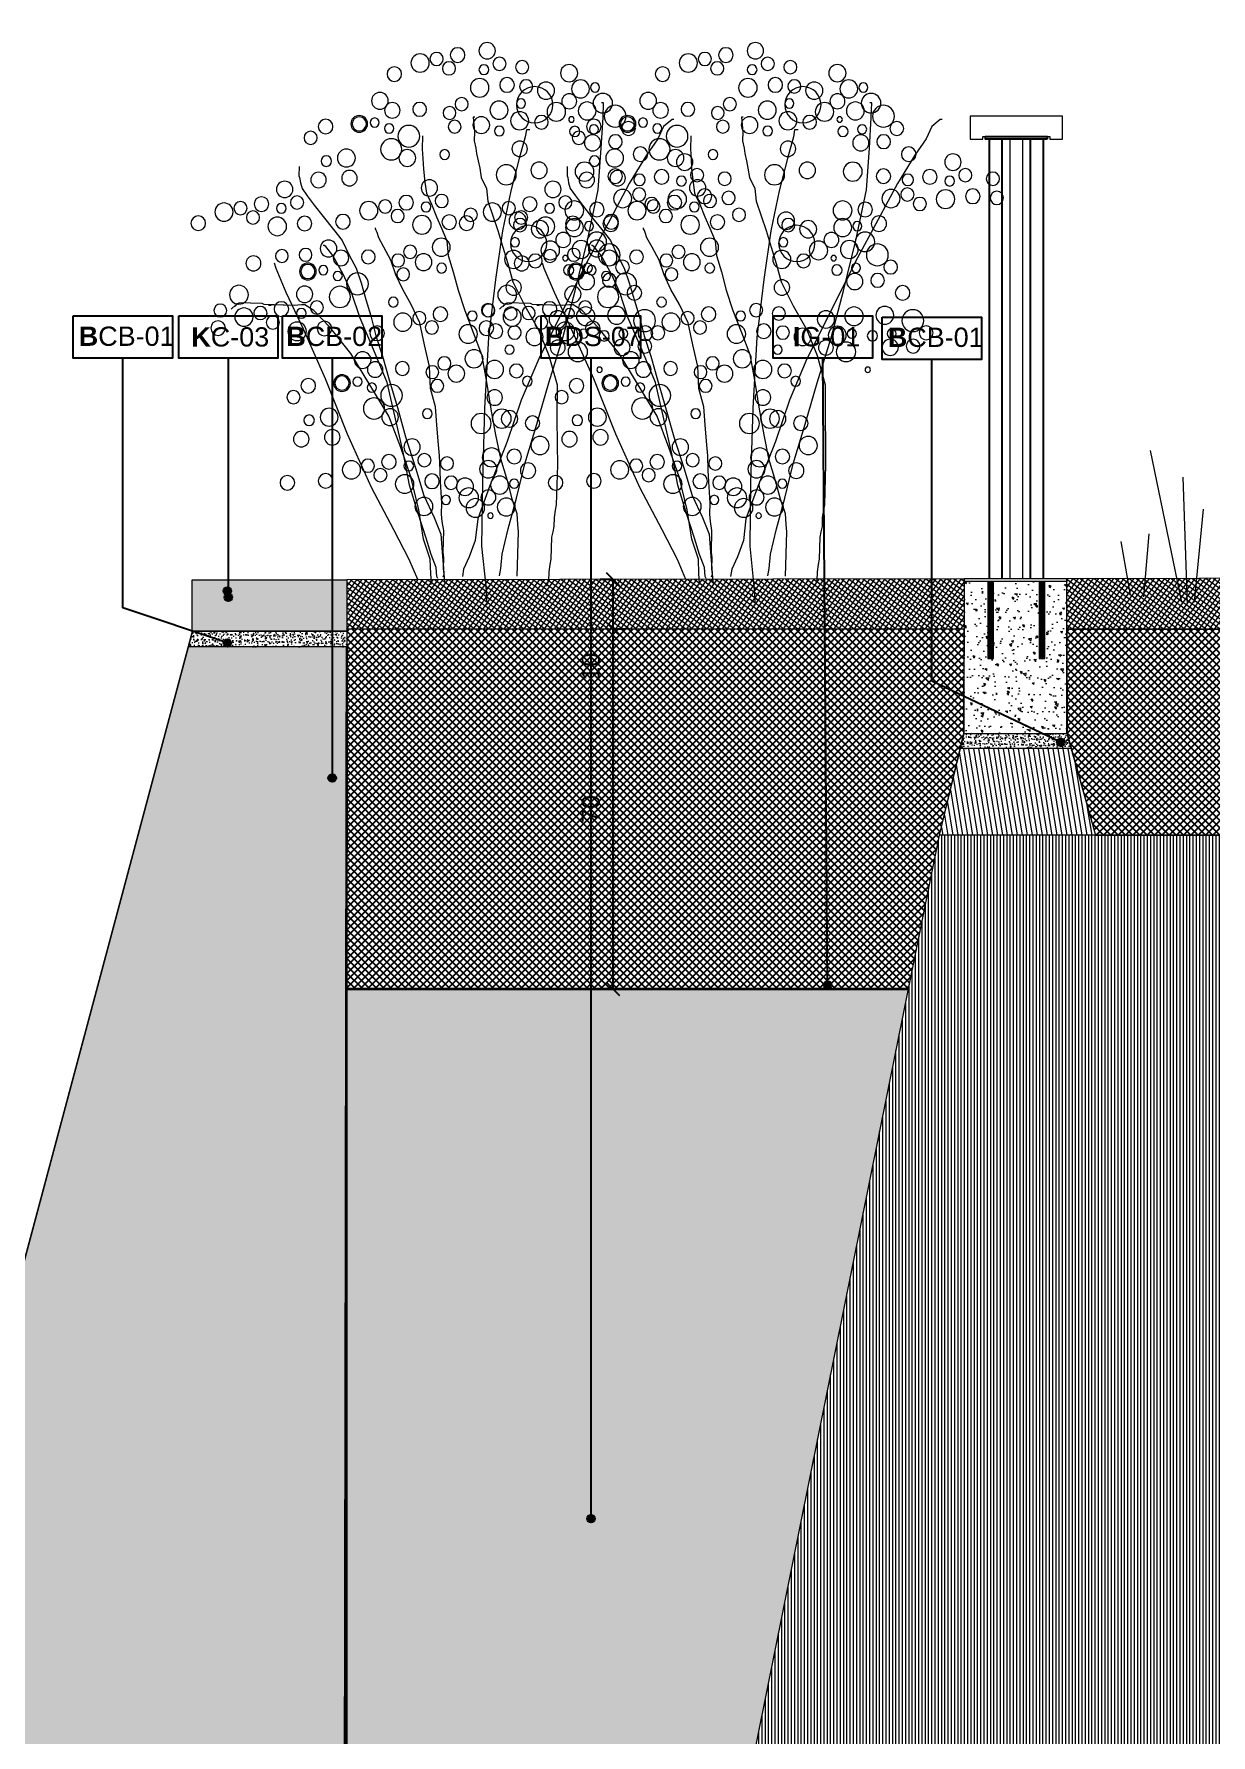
# Model space of a CAD drawing. Header units: metres. Extents: x -325 to 301, y -147 to 149.
# Drawn here: x 95.757 to 98.045, y 40.059 to 43.366 of the extents above; entities that cross this region are included whole.
import ezdxf

# ---------------------------------------------------------------- set-up
doc = ezdxf.new("R2010")
doc.units = ezdxf.units.M
doc.linetypes.add('ACAD_ISO03W100', pattern=[30, 12, -18])
doc.layers.get('Defpoints').update_dxf_attribs({"lineweight": 13})
doc.layers.add('-AUX-TWQ', color=1, linetype='Continuous', plot=False)
doc.layers.add('0-TX-1_25', color=7, linetype='Continuous', true_color=0x3f4f7f)
for name, color, linetype in [('02-L-Geotextile', 32, 'Continuous'), ('02-L-Waterproofing Membrane', 152, 'Continuous'), ('2-L-Perfil', 5, 'Continuous'), ('2-L-projeccio', 252, 'Continuous'), ('A-KEYPLAN_HATCH', 7, 'Continuous'), ('A_TEXT_2', 7, 'Continuous'), ('EIT_3 TR terra vegetal', 45, 'Continuous')]:
    doc.layers.add(name, color=color, linetype=linetype)
for name, color, linetype, lineweight, true_color in [('03-TR-Paviment_04_Dry Meadow', 7, 'Continuous', 5, 0xd8dd88), ('3-TR grava', 7, 'Continuous', 5, 0x666666), ('3-TR tot_u', 7, 'Continuous', 5, 0x787878)]:
    doc.layers.add(name, color=color, linetype=linetype, lineweight=lineweight, true_color=true_color)
for name, color, linetype, lineweight in [('05-VEG-gris 50%', 253, 'Continuous', 18), ('1-CM', 7, 'Continuous', 0), ('2-metall', 5, 'Continuous', 0), ('3-TR Formigó', 252, 'Continuous', 0), ('3-TR Seleccionat', 44, 'Continuous', 0), ('3-TR-recebo', 252, 'Continuous', 0), ('3_TR_paviment gris', 252, 'Continuous', 5)]:
    doc.layers.add(name, color=color, linetype=linetype, lineweight=lineweight)
doc.styles.get("Standard").update_dxf_attribs({"font": 'arial.ttf'})
doc.dimstyles.new('ISO-25', dxfattribs={"dimtxt": 0.1, "dimasz": 0.1, "dimexe": 0.1, "dimexo": 0.1, "dimgap": 0.1, "dimtad": 1, "dimdec": 0, "dimlfac": 100, "dimzin": 9, "dimtxsty": 'Standard', "dimblk": 'OBLIQUE', "dimcen": 0.1, "dimadec": 0, "dimazin": 0, "dimtfac": 1, "dimtdec": 0, "dimtmove": 0, "dimatfit": 3, "dimldrblk": 'OBLIQUE', "dimfxl": 1, "dimarcsym": 0})

# ---------------------------------------------------------------- blocks, each defined once
blk = doc.blocks.new('hatch keyplan 2')
at = {"layer": 'A-KEYPLAN_HATCH'}
blk.add_lwpolyline([(0, 0.00548), (0.01287, 0.00548), (0.01287, 0), (0, 0)], close=True, dxfattribs=at)
blk = doc.blocks.new('hatch keyplan')
at = {"layer": 'A-KEYPLAN_HATCH'}
blk.add_blockref('hatch keyplan 2', (1.43058, 0.85215), dxfattribs=at)
blk = doc.blocks.new('B-CB01')
at = {"layer": 'A-KEYPLAN_HATCH'}
blk.add_blockref('hatch keyplan', (-1.43058, -0.85215), dxfattribs=at)
at = {"layer": 'A_TEXT_2', "insert": (-0.0008, 0.00411), "char_height": 0.0025, "attachment_point": 1}
blk.add_mtext_dynamic_manual_height_columns('\\pi0.00152;{\\fArial|b1|i0|c0|p34;B}CB-01', width=0.0145619, gutter_width=0.015, heights=[0], dxfattribs=at)
blk = doc.blocks.new('POINT')
at = {"layer": '0-TX-1_25'}
h = blk.add_hatch(dxfattribs=at)
h.set_pattern_fill('ANGLE', color=256)
h.set_pattern_definition([(0, (-83.747, -12.726), (0, 6.985), [5.08, -1.905]), (90, (-83.747, -12.726), (-6.985, 4e-16), [5.08, -1.905])])
edge = h.paths.add_edge_path()
edge.add_arc((0, 0), 0.0075, 0, 360)
h = blk.add_hatch(color=256, dxfattribs=at)
h.dxf.hatch_style = 1
edge = h.paths.add_edge_path()
edge.add_arc((0, 0), 0.0075, 0, 360)
blk.add_circle((0, 0), 0.0075, dxfattribs=at)
blk = doc.blocks.new('B-CB02')
at = {"layer": 'A-KEYPLAN_HATCH'}
blk.add_blockref('hatch keyplan', (-1.43058, -0.85215), dxfattribs=at)
at = {"layer": 'A_TEXT_2', "insert": (-0.0008, 0.00409), "char_height": 0.0025, "attachment_point": 1}
blk.add_mtext_dynamic_manual_height_columns('\\pi0.00129;{\\fArial|b1|i0|c0|p34;B}CB-02', width=0.0145619, gutter_width=0.015, heights=[0], dxfattribs=at)
blk = doc.blocks.new('K02')
at = {"layer": 'A-KEYPLAN_HATCH'}
blk.add_blockref('hatch keyplan', (-1.43058, -0.85215), dxfattribs=at)
at = {"layer": 'A_TEXT_2', "insert": (-0.0008, 0.00402), "char_height": 0.0025, "attachment_point": 1}
blk.add_mtext_dynamic_manual_height_columns('\\pi0.00244;{\\fArial|b1|i0|c0|p34;K}C-03', width=0.0145619, gutter_width=0.015, heights=[0], dxfattribs=at)
blk = doc.blocks.new('_Oblique')
at = {"color": 0, "lineweight": -2}
blk.add_line((-0.5, -0.5), (0.5, 0.5), dxfattribs=at)
blk = doc.blocks.new('*D492')
at = {"layer": '0-TX-1_25', "color": 0, "lineweight": -2, "transparency": 16777216}
for p, q in [((96.8822, 42.3057), (96.8572, 42.3057)), ((96.8822, 42.3057), (96.8822, 42.2092)), ((96.8822, 42.2092), (96.9072, 42.2092)), ((96.8822, 42.2092), (96.8822, 42.0875))]:
    blk.add_line(p, q, dxfattribs=at)
at = {"layer": 'Defpoints', "color": 0, "transparency": 16777216}
for p in [(96.8822, 42.3057), (96.8822, 42.2092), (96.8822, 42.2092)]:
    blk.add_point(p, dxfattribs=at)
at = {"layer": '0-TX-1_25', "color": 0, "lineweight": -2, "transparency": 16777216, "xscale": 0.025, "yscale": 0.025, "zscale": 0.025}
for p, rotation in [((96.8822, 42.3057), 90), ((96.8822, 42.2092), 270)]:
    blk.add_blockref('_Oblique', p, dxfattribs=dict(at, rotation=rotation))
at = {"layer": '0-TX-1_25', "color": 0, "transparency": 16777216, "insert": (96.8393, 42.1358), "char_height": 0.035, "attachment_point": 5, "rotation": 90}
blk.add_mtext('10', dxfattribs=at)
blk = doc.blocks.new('*D493')
at = {"layer": '0-TX-1_25', "color": 0, "lineweight": -2, "transparency": 16777216}
for p, q in [((96.8822, 42.2092), (96.9072, 42.2092)), ((96.8822, 42.2092), (96.8822, 41.5092)), ((96.8822, 41.5092), (96.9072, 41.5092))]:
    blk.add_line(p, q, dxfattribs=at)
at = {"layer": 'Defpoints', "color": 0, "transparency": 16777216}
for p in [(96.8822, 42.2092), (96.8822, 41.5092), (96.8822, 41.5092)]:
    blk.add_point(p, dxfattribs=at)
at = {"layer": '0-TX-1_25', "color": 0, "lineweight": -2, "transparency": 16777216, "xscale": 0.025, "yscale": 0.025, "zscale": 0.025}
for p, rotation in [((96.8822, 42.2092), 90), ((96.8822, 41.5092), 270)]:
    blk.add_blockref('_Oblique', p, dxfattribs=dict(at, rotation=rotation))
at = {"layer": '0-TX-1_25', "color": 0, "transparency": 16777216, "insert": (96.8393, 41.8592), "char_height": 0.035, "attachment_point": 5, "rotation": 90}
blk.add_mtext('70', dxfattribs=at)
blk = doc.blocks.new('IG01')
at = {"layer": 'A-KEYPLAN_HATCH', "xscale": 10, "yscale": 10, "zscale": 10}
blk.add_blockref('hatch keyplan', (-14.3058, -8.5215), dxfattribs=at)
at = {"layer": 'A_TEXT_2', "insert": (-0.008, 0.0405), "char_height": 0.025, "attachment_point": 1}
blk.add_mtext_dynamic_manual_height_columns('\\pi0.03354;{\\fArial|b1|i0|c0|p34;I}G-01', width=0.145619, gutter_width=0.15, heights=[0], dxfattribs=at)
blk = doc.blocks.new('ccddddddddddd')
for points in [[(92.171, 14.455), (92.16, 14.543), (92.149, 14.718), (92.084, 15.025), (91.996, 15.397), (91.908, 15.813), (91.777, 16.295), (91.645, 16.798), (91.492, 17.346), (91.361, 17.915), (91.229, 18.528), (91.12, 19.142), (91.098, 19.645), (91.087, 20.017), (91.087, 20.193), (91.109, 20.193)], [(90.232, 20.017), (90.254, 20.017), (90.353, 19.93), (90.419, 19.777), (90.55, 19.579), (90.747, 19.229), (90.966, 18.791), (91.229, 18.266), (91.514, 17.652), (91.777, 17.083), (91.974, 16.579), (92.127, 16.076), (92.325, 15.528), (92.456, 15.134), (92.478, 14.871), (92.544, 14.674), (92.609, 14.521), (92.62, 14.433)], [(92.631, 19.974), (92.653, 19.974), (92.642, 19.886), (92.631, 19.798), (92.631, 19.689), (92.609, 19.601), (92.598, 19.536), (92.576, 19.448), (92.555, 19.36), (92.533, 19.251), (92.467, 19.12), (92.445, 18.966), (92.379, 18.791), (92.314, 18.616), (92.248, 18.419), (92.182, 18.222), (92.116, 18.003), (91.963, 17.718), (91.788, 17.433), (91.656, 17.127), (91.547, 16.776), (91.536, 16.382), (91.525, 16.054), (91.514, 15.813), (91.514, 15.331), (91.525, 15.265), (91.536, 15.178), (91.536, 15.068), (91.547, 15.003), (91.558, 14.937), (91.558, 14.674), (91.569, 14.609), (91.58, 14.521), (91.58, 14.411), (91.591, 14.379), (91.602, 14.357), (91.602, 14.346)], [(91.963, 19.842), (92.007, 19.842), (92.018, 19.755), (92.084, 19.492), (92.171, 19.098), (92.259, 18.616), (92.325, 18.025), (92.39, 17.324), (92.412, 16.47), (92.412, 15.572), (92.401, 14.806), (92.335, 14.324), (92.314, 14.105), (92.325, 14.094)], [(93.256, 19.733), (93.256, 19.569), (93.245, 19.459), (93.234, 19.328), (93.212, 19.174), (93.19, 19.043), (93.124, 18.912), (93.058, 18.758), (92.993, 18.627), (92.927, 18.474), (92.905, 18.298), (92.839, 18.101), (92.774, 17.882), (92.686, 17.641), (92.576, 17.379), (92.467, 17.116), (92.401, 16.809), (92.335, 16.459), (92.27, 16.152), (92.204, 15.868), (92.116, 15.605), (92.051, 15.386), (91.985, 15.211), (91.974, 15.079), (91.963, 14.992), (91.963, 14.455)], [(94.734, 19.317), (94.734, 19.207), (94.723, 19.185), (94.712, 19.12), (94.69, 19.054), (94.624, 18.966), (94.537, 18.857), (94.427, 18.725), (94.296, 18.572), (94.186, 18.441), (94.099, 18.266), (94.011, 18.112), (93.945, 17.937), (93.88, 17.74), (93.814, 17.543), (93.748, 17.302), (93.661, 17.061), (93.573, 16.776), (93.463, 16.448), (93.354, 16.098), (93.222, 15.725), (93.113, 15.397), (92.981, 15.134), (92.894, 14.937), (92.872, 14.718), (92.85, 14.521), (92.839, 14.411), (92.828, 14.346), (92.828, 14.335)], [(92.85, 14.422), (92.839, 14.455), (92.85, 14.521), (92.85, 14.652), (92.861, 14.718), (92.861, 14.981), (92.883, 15.09), (92.894, 15.178), (92.894, 15.309), (92.905, 15.441), (92.916, 15.572), (92.927, 15.703), (92.938, 15.879), (92.96, 16.054), (92.981, 16.251), (93.003, 16.47), (93.069, 16.689), (93.091, 16.952), (93.157, 17.214), (93.222, 17.477), (93.332, 17.696), (93.441, 17.871), (93.529, 18.047), (93.595, 18.222), (93.682, 18.375), (93.748, 18.485), (93.77, 18.55), (93.781, 18.572), (93.792, 18.594), (93.792, 18.605)], [(92.916, 14.401), (92.927, 14.422), (92.938, 14.532), (93.003, 14.685), (93.069, 14.882), (93.179, 15.189), (93.288, 15.517), (93.376, 15.911), (93.595, 16.744), (93.77, 17.138), (93.945, 17.51), (94.055, 17.817), (94.164, 18.036), (94.296, 18.255), (94.384, 18.364), (94.405, 18.375), (94.416, 18.375)], [(93.157, 14.379), (93.266, 14.619), (93.463, 14.97), (93.748, 15.474), (94.055, 16.109), (94.34, 16.766), (94.624, 17.357), (94.844, 17.795), (94.975, 18.079), (94.997, 18.145)], [(92.992, 14.324), (92.992, 14.346), (93.003, 14.455), (93.014, 14.63), (93.102, 14.871), (93.168, 15.222), (93.277, 15.616), (93.409, 15.966), (93.562, 16.339), (94.044, 17.083), (94.307, 17.39), (94.504, 17.587), (94.614, 17.652), (94.657, 17.652), (94.745, 17.641), (95.008, 17.641), (95.03, 17.631), (95.052, 17.631)], [(94.745, 17.641), (95.106, 17.641), (95.128, 17.652), (95.413, 17.652), (95.413, 17.641), (95.435, 17.641), (95.435, 17.631), (95.446, 17.62), (95.457, 17.62), (95.457, 17.609), (95.479, 17.598), (95.49, 17.587), (95.501, 17.576)]]:
    blk.add_lwpolyline(points)
for centre, radius in [((92.507, 20.78), 0.0991), ((92.862, 20.718), 0.0883), ((93.114, 20.663), 0.0797), ((91.511, 20.539), 0.104), ((92.08, 20.594), 0.0797), ((92.354, 20.627), 0.0797), ((92.54, 20.55), 0.059), ((92.961, 20.554), 0.0797), ((93.311, 20.609), 0.11), ((93.618, 20.466), 0.0883), ((91.193, 20.375), 0.0548), ((91.368, 20.353), 0.108), ((91.784, 20.32), 0.104), ((91.916, 20.145), 0.219), ((92.025, 20.364), 0.0797), ((92.255, 20.375), 0.0883), ((92.584, 20.331), 0.112), ((90.941, 20.036), 0.132), ((91.094, 20.189), 0.118), ((91.281, 20.09), 0.108), ((91.5, 20.2), 0.0903), ((91.652, 20.068), 0.112), ((92.08, 20.156), 0.0547), ((92.343, 20.068), 0.109), ((92.796, 20.127), 0.0797), ((93.3, 20.05), 0.0834), ((93.629, 20.028), 0.0936), ((93.782, 20.138), 0.101), ((90.776, 19.893), 0.0836), ((91.193, 19.871), 0.0548), ((91.467, 19.981), 0.0328), ((91.828, 19.937), 0.0834), ((92.091, 19.948), 0.109), ((92.551, 19.882), 0.101), ((92.873, 19.853), 0.0774), ((92.939, 20.017), 0.0774), ((93.837, 19.875), 0.0548), ((94.023, 19.853), 0.101), ((94.023, 19.853), 0.0855), ((90.929, 19.729), 0.0834), ((91.204, 19.707), 0.098), ((91.423, 19.838), 0.062), ((92.08, 19.609), 0.0936), ((92.332, 19.817), 0.059), ((93.421, 19.722), 0.131), ((93.662, 19.809), 0.0558), ((94.428, 19.809), 0.0883), ((94.604, 19.667), 0.0797), ((90.087, 19.507), 0.0991), ((90.623, 19.587), 0.0883), ((92.983, 19.514), 0.059), ((93.432, 19.459), 0.101), ((93.629, 19.558), 0.128), ((93.629, 19.558), 0.128), ((94.166, 19.437), 0.108), ((89.599, 19.321), 0.0797), ((89.933, 19.354), 0.0797), ((90.119, 19.277), 0.059), ((90.36, 19.321), 0.0883), ((90.625, 19.278), 0.0692), ((90.919, 19.313), 0.0876), ((91.291, 19.357), 0.114), ((91.839, 19.357), 0.0991), ((92.233, 19.291), 0.121), ((94.122, 19.196), 0.0936), ((94.407, 19.393), 0.0639), ((89.545, 19.091), 0.0797), ((89.835, 19.102), 0.0883), ((90.163, 19.058), 0.112), ((90.624, 19.101), 0.0797), ((90.821, 19.046), 0.11), ((93.155, 19.106), 0.0991), ((94.494, 19.163), 0.0936), ((94.899, 19.037), 0.0991), ((90.471, 18.991), 0.0797), ((91.128, 18.904), 0.0883), ((91.4, 18.886), 0.114), ((92.647, 18.796), 0.0797), ((93.002, 18.953), 0.0797), ((93.188, 18.876), 0.059), ((93.429, 18.92), 0.0883), ((93.681, 18.866), 0.0797), ((93.878, 18.811), 0.11), ((94.745, 18.884), 0.0797), ((95.173, 18.851), 0.0883), ((95.425, 18.796), 0.0797), ((90.957, 18.739), 0.0928), ((91.217, 18.701), 0.0548), ((91.392, 18.679), 0.108), ((91.808, 18.647), 0.104), ((91.94, 18.471), 0.219), ((92.049, 18.69), 0.0797), ((92.078, 18.741), 0.104), ((92.904, 18.701), 0.0883), ((93.232, 18.658), 0.112), ((93.528, 18.756), 0.0797), ((94.185, 18.668), 0.0883), ((94.647, 18.632), 0.0883), ((94.975, 18.588), 0.112), ((94.932, 18.807), 0.059), ((95.271, 18.687), 0.0797), ((95.622, 18.742), 0.11), ((95.928, 18.599), 0.0883), ((90.965, 18.362), 0.132), ((91.118, 18.515), 0.118), ((91.305, 18.417), 0.108), ((91.524, 18.526), 0.0903), ((91.676, 18.395), 0.112), ((92.104, 18.482), 0.0547), ((92.991, 18.395), 0.109), ((90.8, 18.22), 0.0836), ((91.491, 18.307), 0.0328), ((91.852, 18.263), 0.0834), ((92.115, 18.274), 0.109), ((93.199, 18.209), 0.101), ((93.364, 18.329), 0.0797), ((93.506, 18.22), 0.0774), ((93.867, 18.252), 0.0834), ((94.196, 18.23), 0.0936), ((94.349, 18.34), 0.101), ((94.624, 18.255), 0.0774), ((94.909, 18.233), 0.0774), ((90.953, 18.055), 0.0834), ((91.228, 18.033), 0.098), ((91.217, 18.198), 0.0548), ((91.447, 18.165), 0.062), ((92.98, 18.143), 0.059), ((93.44, 18.055), 0.0774), ((93.988, 17.924), 0.131), ((94.229, 18.012), 0.0558), ((94.404, 18.077), 0.0548), ((94.59, 18.055), 0.101), ((94.59, 18.055), 0.0855), ((95.249, 18.134), 0.0903), ((90.647, 17.913), 0.0883), ((92.104, 17.935), 0.0936), ((94.196, 17.76), 0.128), ((94.196, 17.76), 0.128), ((94.622, 17.779), 0.0991), ((95.413, 17.751), 0.114), ((90.514, 17.581), 0.132), ((90.854, 17.636), 0.108), ((91.225, 17.614), 0.112), ((91.562, 17.566), 0.104), ((92.132, 17.621), 0.0797), ((92.406, 17.653), 0.0797), ((92.978, 17.587), 0.0883), ((93.55, 17.716), 0.059), ((94.469, 17.625), 0.0797), ((94.896, 17.593), 0.0883), ((90.349, 17.439), 0.0836), ((90.766, 17.417), 0.0548), ((90.996, 17.384), 0.062), ((91.245, 17.402), 0.0548), ((91.42, 17.38), 0.108), ((91.836, 17.347), 0.104), ((92.077, 17.391), 0.0797), ((92.307, 17.402), 0.0883), ((92.636, 17.358), 0.112), ((92.592, 17.577), 0.059), ((93.077, 17.423), 0.0797), ((93.23, 17.532), 0.0797), ((93.428, 17.478), 0.11), ((94.37, 17.374), 0.0883), ((94.699, 17.33), 0.112), ((94.655, 17.549), 0.059), ((94.994, 17.428), 0.0797), ((95.148, 17.538), 0.0797), ((95.345, 17.483), 0.11), ((95.632, 17.554), 0.0774), ((90.502, 17.274), 0.0834), ((90.777, 17.252), 0.098), ((91.308, 17.182), 0.118), ((91.552, 17.226), 0.0903), ((92.132, 17.183), 0.0547), ((93.734, 17.335), 0.0883), ((95.652, 17.341), 0.0883), ((92.305, 16.941), 0.109), ((92.557, 17.062), 0.109), ((92.913, 16.996), 0.0797), ((93.899, 17.007), 0.101), ((91.04, 16.974), 0.0328), ((91.905, 16.81), 0.059), ((92.042, 16.93), 0.0834), ((92.765, 16.876), 0.101), ((93.055, 16.886), 0.0774), ((93.417, 16.919), 0.0834), ((93.745, 16.897), 0.0936), ((92.294, 16.602), 0.0936), ((92.989, 16.722), 0.0774), ((93.537, 16.591), 0.131), ((93.778, 16.678), 0.0558), ((93.953, 16.744), 0.0548), ((94.14, 16.722), 0.101), ((94.14, 16.722), 0.0855), ((94.545, 16.678), 0.0883), ((92.108, 16.35), 0.0991), ((92.201, 16.35), 0.114), ((93.099, 16.383), 0.059), ((93.548, 16.328), 0.101), ((93.745, 16.427), 0.128), ((93.745, 16.427), 0.128), ((94.282, 16.306), 0.108), ((94.72, 16.536), 0.0797), ((91.829, 16.306), 0.0876), ((92.448, 16.284), 0.121), ((94.523, 16.262), 0.0639), ((91.731, 16.039), 0.11), ((93.272, 15.975), 0.0991), ((94.238, 16.065), 0.0936), ((94.611, 16.032), 0.0936), ((91.866, 15.732), 0.0928), ((92.038, 15.897), 0.0883), ((92.309, 15.879), 0.114), ((92.346, 15.735), 0.104), ((92.845, 15.789), 0.0797), ((93.119, 15.822), 0.0797), ((93.305, 15.746), 0.059), ((93.546, 15.789), 0.0883), ((93.798, 15.735), 0.0797), ((92.029, 15.57), 0.0548), ((92.204, 15.548), 0.108), ((92.62, 15.516), 0.104), ((92.79, 15.559), 0.0797), ((93.02, 15.57), 0.0883), ((93.349, 15.527), 0.112), ((93.644, 15.625), 0.0797), ((93.995, 15.68), 0.11), ((94.302, 15.537), 0.0883), ((92.116, 15.286), 0.108), ((92.335, 15.395), 0.0903), ((92.571, 15.384), 0.118), ((92.845, 15.351), 0.0547), ((94.763, 15.501), 0.0883), ((92.303, 15.176), 0.0328), ((92.488, 15.264), 0.112), ((93.108, 15.264), 0.109)]:
    blk.add_circle(centre, radius)
blk = doc.blocks.new('Railing')
at = {"layer": '2-L-Perfil', "true_color": 0xb3b3b3}
h = blk.add_hatch(color=253, dxfattribs=at)
h.dxf.hatch_style = 1
h.paths.add_polyline_path([(0.0075, -0.0093), (0.008, -0.009), (0.008, -0.005), (-0.003, -0.005), (-0.003, -0.0156), (-0.0025, -0.0165)])
h = blk.add_hatch(color=253, dxfattribs=at)
h.dxf.hatch_style = 1
h.paths.add_polyline_path([(0.0075, -0.0225), (0.0075, -0.0225), (0.008, -0.0222), (0.008, -0.0102), (0.0075, -0.0093), (-0.0025, -0.0165), (-0.003, -0.0168), (-0.003, -0.0285), (-0.0025, -0.0294)])
h = blk.add_hatch(color=253, dxfattribs=at)
h.dxf.hatch_style = 1
h.paths.add_polyline_path([(0.008, -0.0234), (0.0075, -0.0225), (-0.0025, -0.0294), (-0.0025, -0.0294), (-0.003, -0.0297), (-0.003, -0.0415), (-0.0025, -0.0423), (0.0075, -0.0357), (0.008, -0.0354)])
h = blk.add_hatch(color=253, dxfattribs=at)
h.dxf.hatch_style = 1
h.paths.add_polyline_path([(0.1075, -0.0093), (0.108, -0.009), (0.108, -0.005), (0.097, -0.005), (0.097, -0.0156), (0.0975, -0.0165)])
h = blk.add_hatch(color=253, dxfattribs=at)
h.dxf.hatch_style = 1
h.paths.add_polyline_path([(0.1075, -0.0225), (0.1075, -0.0225), (0.108, -0.0222), (0.108, -0.0102), (0.1075, -0.0093), (0.0975, -0.0165), (0.097, -0.0168), (0.097, -0.0285), (0.0975, -0.0294)])
h = blk.add_hatch(color=253, dxfattribs=at)
h.dxf.hatch_style = 1
h.paths.add_polyline_path([(0.108, -0.0234), (0.1075, -0.0225), (0.0975, -0.0294), (0.0975, -0.0294), (0.097, -0.0297), (0.097, -0.0415), (0.0975, -0.0423), (0.1075, -0.0357), (0.108, -0.0354)])
h = blk.add_hatch(color=253, dxfattribs=at)
h.dxf.hatch_style = 1
h.paths.add_polyline_path([(0.008, -0.0366), (0.0075, -0.0357), (-0.0025, -0.0423), (-0.003, -0.0426), (-0.003, -0.0544), (-0.0025, -0.0552), (0.0075, -0.049), (0.008, -0.0486)])
h = blk.add_hatch(color=253, dxfattribs=at)
h.dxf.hatch_style = 1
h.paths.add_polyline_path([(0.008, -0.0498), (0.0075, -0.049), (-0.0025, -0.0552), (-0.003, -0.0555), (-0.003, -0.0675), (-0.0025, -0.0683), (0.0075, -0.0622), (0.008, -0.0618)])
h = blk.add_hatch(color=253, dxfattribs=at)
h.dxf.hatch_style = 1
h.paths.add_polyline_path([(0.008, -0.063), (0.0075, -0.0622), (-0.0025, -0.0683), (-0.003, -0.0686), (-0.003, -0.0802), (-0.0025, -0.081), (0.0075, -0.0751), (0.008, -0.0749)])
h = blk.add_hatch(color=253, dxfattribs=at)
h.dxf.hatch_style = 1
h.paths.add_polyline_path([(0.108, -0.0366), (0.1075, -0.0357), (0.0975, -0.0423), (0.097, -0.0426), (0.097, -0.0544), (0.0975, -0.0552), (0.1075, -0.049), (0.108, -0.0486)])
h = blk.add_hatch(color=253, dxfattribs=at)
h.dxf.hatch_style = 1
h.paths.add_polyline_path([(0.108, -0.0498), (0.1075, -0.049), (0.0975, -0.0552), (0.097, -0.0555), (0.097, -0.0675), (0.0975, -0.0683), (0.1075, -0.0622), (0.108, -0.0618)])
h = blk.add_hatch(color=253, dxfattribs=at)
h.dxf.hatch_style = 1
h.paths.add_polyline_path([(0.108, -0.063), (0.1075, -0.0622), (0.0975, -0.0683), (0.097, -0.0686), (0.097, -0.0802), (0.0975, -0.081), (0.1075, -0.0751), (0.108, -0.0749)])
h = blk.add_hatch(color=253, dxfattribs=at)
h.dxf.hatch_style = 1
h.paths.add_polyline_path([(0.008, -0.0761), (0.0075, -0.0751), (-0.0025, -0.081), (-0.003, -0.0813), (-0.003, -0.0931), (-0.0025, -0.0939), (0.0075, -0.0886), (0.008, -0.0883)])
h = blk.add_hatch(color=253, dxfattribs=at)
h.dxf.hatch_style = 1
h.paths.add_polyline_path([(0.008, -0.0895), (0.0075, -0.0886), (-0.0025, -0.0939), (-0.003, -0.0942), (-0.003, -0.106), (-0.0025, -0.1068), (0.0075, -0.1018), (0.008, -0.1015), (0.008, -0.0955)])
h = blk.add_hatch(color=253, dxfattribs=at)
h.dxf.hatch_style = 1
h.paths.add_polyline_path([(0.108, -0.0761), (0.1075, -0.0751), (0.0975, -0.081), (0.097, -0.0813), (0.097, -0.0931), (0.0975, -0.0939), (0.1075, -0.0886), (0.108, -0.0883)])
h = blk.add_hatch(color=253, dxfattribs=at)
h.dxf.hatch_style = 1
h.paths.add_polyline_path([(0.108, -0.0895), (0.1075, -0.0886), (0.0975, -0.0939), (0.097, -0.0942), (0.097, -0.106), (0.0975, -0.1068), (0.1075, -0.1018), (0.108, -0.1015), (0.108, -0.0955)])
h = blk.add_hatch(color=253, dxfattribs=at)
h.dxf.hatch_style = 1
h.paths.add_polyline_path([(0.008, -0.1027), (0.0075, -0.1018), (-0.0025, -0.1068), (-0.003, -0.1072), (-0.003, -0.1189), (-0.0025, -0.1198), (0.0075, -0.1149), (0.008, -0.1147)])
h = blk.add_hatch(color=253, dxfattribs=at)
h.dxf.hatch_style = 1
h.paths.add_polyline_path([(0.008, -0.1159), (0.0075, -0.1149), (-0.0025, -0.1198), (-0.003, -0.1201), (-0.003, -0.1318), (-0.0025, -0.1327), (0.0075, -0.1282), (0.008, -0.1279)])
h = blk.add_hatch(color=253, dxfattribs=at)
h.dxf.hatch_style = 1
h.paths.add_polyline_path([(0.008, -0.1351), (0.008, -0.1291), (0.0075, -0.1282), (-0.0025, -0.1327), (-0.003, -0.1331), (-0.003, -0.1448), (-0.0025, -0.1456), (0.0075, -0.1414), (0.008, -0.1411)])
h = blk.add_hatch(color=253, dxfattribs=at)
h.dxf.hatch_style = 1
h.paths.add_polyline_path([(0.108, -0.1027), (0.1075, -0.1018), (0.0975, -0.1068), (0.097, -0.1072), (0.097, -0.1189), (0.0975, -0.1198), (0.1075, -0.1149), (0.108, -0.1147)])
h = blk.add_hatch(color=253, dxfattribs=at)
h.dxf.hatch_style = 1
h.paths.add_polyline_path([(0.108, -0.1159), (0.1075, -0.1149), (0.0975, -0.1198), (0.097, -0.1201), (0.097, -0.1318), (0.0975, -0.1327), (0.1075, -0.1282), (0.108, -0.1279)])
h = blk.add_hatch(color=253, dxfattribs=at)
h.dxf.hatch_style = 1
h.paths.add_polyline_path([(0.108, -0.1351), (0.108, -0.1291), (0.1075, -0.1282), (0.0975, -0.1327), (0.097, -0.1331), (0.097, -0.1448), (0.0975, -0.1456), (0.1075, -0.1414), (0.108, -0.1411)])
h = blk.add_hatch(color=253, dxfattribs=at)
h.dxf.hatch_style = 1
h.paths.add_polyline_path([(0.008, -0.1423), (0.0075, -0.1414), (-0.0025, -0.1456), (-0.003, -0.1458), (-0.003, -0.155), (0.008, -0.155)])
h = blk.add_hatch(color=253, dxfattribs=at)
h.dxf.hatch_style = 1
h.paths.add_polyline_path([(0.108, -0.1423), (0.1075, -0.1414), (0.0975, -0.1456), (0.097, -0.1458), (0.097, -0.155), (0.108, -0.155)])
at = {"layer": '1-CM', "ltscale": 0.01}
for p, q in [((0.04, 0.855), (0.04, 0)), ((0.065, 0), (0.065, 0.855))]:
    blk.add_line(p, q, dxfattribs=at)
blk.add_lwpolyline([(0.1175, 0.86), (0.1175, 0.855), (0.1425, 0.855), (0.1425, 0.8998), (-0.0375, 0.8998), (-0.0375, 0.855), (-0.0125, 0.855), (-0.0125, 0.86)], close=True, dxfattribs=at)
at = {"layer": '1-CM', "linetype": 'Continuous'}
blk.add_lwpolyline([(0.1125, 0.86), (-0.0075, 0.86), (-0.0075, 0.855), (0.1125, 0.855)], close=True, dxfattribs=at)
at = {"layer": '2-L-Perfil', "linetype": 'Continuous'}
blk.add_lwpolyline([(0.1125, 0.855), (-0.0075, 0.855), (-0.0075, 0.86), (0.1125, 0.86)], close=True, dxfattribs=at)
at = {"layer": '2-L-projeccio', "ltscale": 0.01}
for p, q in [((0, 0.855), (0, 0)), ((0.025, 0), (0.025, 0.855)), ((0.08, 0), (0.08, 0.855)), ((0.105, 0.855), (0.105, 0))]:
    blk.add_line(p, q, dxfattribs=at)
at = {"layer": '2-metall'}
for p, q in [((-0.0027, -0.0295), (0.0077, -0.0224)), ((-0.0025, -0.0165), (0.0075, -0.0093)), ((0.0973, -0.0295), (0.1077, -0.0224)), ((0.0975, -0.0165), (0.1075, -0.0093)), ((-0.0025, -0.0423), (0.0075, -0.0357)), ((-0.0025, -0.0552), (0.0075, -0.049)), ((-0.0025, -0.0683), (0.0075, -0.0622)), ((0.0975, -0.0423), (0.1075, -0.0357)), ((0.0975, -0.0552), (0.1075, -0.049)), ((0.0975, -0.0683), (0.1075, -0.0622)), ((-0.0025, -0.081), (0.0075, -0.0751)), ((-0.0025, -0.0939), (0.0075, -0.0886)), ((0.0975, -0.081), (0.1075, -0.0751)), ((0.0975, -0.0939), (0.1075, -0.0886)), ((-0.0025, -0.1068), (0.0075, -0.1018)), ((-0.0025, -0.1198), (0.0075, -0.1149)), ((-0.0025, -0.1327), (0.0075, -0.1282)), ((0.0075, -0.1149), (0.008, -0.1159)), ((0.0975, -0.1068), (0.1075, -0.1018)), ((0.0975, -0.1198), (0.1075, -0.1149)), ((0.0975, -0.1327), (0.1075, -0.1282)), ((0.1075, -0.1149), (0.108, -0.1159)), ((-0.0025, -0.1456), (0.0075, -0.1414)), ((0.0975, -0.1456), (0.1075, -0.1414))]:
    blk.add_line(p, q, dxfattribs=at)
for points in [[(0.0075, -0.1149), (0.008, -0.1147), (0.008, -0.1027), (0.0075, -0.1018), (0.008, -0.1015), (0.008, -0.0895), (0.0075, -0.0886), (0.008, -0.0883), (0.008, -0.0761), (0.0075, -0.0751), (0.008, -0.0749), (0.008, -0.063), (0.0075, -0.0622), (0.008, -0.0618), (0.008, -0.0498), (0.0075, -0.049), (0.008, -0.0486), (0.008, -0.0366), (0.0075, -0.0357), (0.008, -0.0354), (0.008, -0.0234), (0.008, -0.0234), (0.0075, -0.0225), (0.008, -0.0222), (0.008, -0.0102), (0.0075, -0.0093), (0.008, -0.009), (0.008, -0.005), (-0.003, -0.005), (-0.003, -0.0156), (-0.0025, -0.0165), (-0.003, -0.0168), (-0.003, -0.0285), (-0.0025, -0.0294), (-0.003, -0.0297), (-0.003, -0.0414), (-0.0025, -0.0423), (-0.003, -0.0426), (-0.003, -0.0543), (-0.0025, -0.0552), (-0.003, -0.0555), (-0.003, -0.0674), (-0.0025, -0.0683), (-0.003, -0.0686), (-0.003, -0.0802), (-0.0025, -0.081), (-0.003, -0.0813), (-0.003, -0.0931), (-0.0025, -0.0939), (-0.003, -0.0942), (-0.003, -0.106), (-0.0025, -0.1068), (-0.003, -0.1072), (-0.003, -0.1189), (-0.0025, -0.1198), (-0.003, -0.1201), (-0.003, -0.1318), (-0.0025, -0.1327), (-0.003, -0.1331), (-0.0031, -0.1448), (-0.0025, -0.1456), (-0.003, -0.1458), (-0.003, -0.155), (0.008, -0.155), (0.008, -0.1531), (0.008, -0.1531), (0.008, -0.1531), (0.008, -0.1423), (0.0075, -0.1414), (0.008, -0.1411), (0.008, -0.1291), (0.0075, -0.1282), (0.008, -0.1279), (0.008, -0.1159)], [(0.1075, -0.1149), (0.108, -0.1147), (0.108, -0.1027), (0.1075, -0.1018), (0.108, -0.1015), (0.108, -0.0895), (0.1075, -0.0886), (0.108, -0.0883), (0.108, -0.0761), (0.1075, -0.0751), (0.108, -0.0749), (0.108, -0.063), (0.1075, -0.0622), (0.108, -0.0618), (0.108, -0.0498), (0.1075, -0.049), (0.108, -0.0486), (0.108, -0.0366), (0.1075, -0.0357), (0.108, -0.0354), (0.108, -0.0234), (0.108, -0.0234), (0.1075, -0.0225), (0.108, -0.0222), (0.108, -0.0102), (0.1075, -0.0093), (0.108, -0.009), (0.108, -0.005), (0.097, -0.005), (0.097, -0.0156), (0.0975, -0.0165), (0.097, -0.0168), (0.097, -0.0285), (0.0975, -0.0294), (0.097, -0.0297), (0.097, -0.0414), (0.0975, -0.0423), (0.097, -0.0426), (0.097, -0.0543), (0.0975, -0.0552), (0.097, -0.0555), (0.097, -0.0674), (0.0975, -0.0683), (0.097, -0.0686), (0.097, -0.0802), (0.0975, -0.081), (0.097, -0.0813), (0.097, -0.0931), (0.0975, -0.0939), (0.097, -0.0942), (0.097, -0.106), (0.0975, -0.1068), (0.097, -0.1072), (0.097, -0.1189), (0.0975, -0.1198), (0.097, -0.1201), (0.097, -0.1318), (0.0975, -0.1327), (0.097, -0.1331), (0.0969, -0.1448), (0.0975, -0.1456), (0.097, -0.1458), (0.097, -0.155), (0.108, -0.155), (0.108, -0.1531), (0.108, -0.1531), (0.108, -0.1531), (0.108, -0.1423), (0.1075, -0.1414), (0.108, -0.1411), (0.108, -0.1291), (0.1075, -0.1282), (0.108, -0.1279), (0.108, -0.1159)]]:
    blk.add_lwpolyline(points, dxfattribs=at)
blk = doc.blocks.new('BK-RAILING')
at = {"layer": '3-TR tot_u'}
h = blk.add_hatch(dxfattribs=at)
h.set_pattern_fill('AR-CONC', color=256, scale=0.00025, angle=90.2657)
h.set_pattern_definition([(140.265705, (-97.56498, -42.307155), (0.003773512, 0.045564157), [0.0047625, -0.0523875]), (85.265705, (-97.56498, -42.307155), (-0.047722838, -0.009032263), [0.00381, -0.041910146]), (190.71715, (-97.564664, -42.30336), (-0.043949324, 0.036531893), [0.004047502, -0.044522561]), (136.449905, (-97.57768, -42.307214), (0.010196192, 0.067817773), [0.00714375, -0.07858125]), (186.90126, (-97.57683, -42.30156), (-0.0621311, 0.05906354), [0.006071256, -0.0667839]), (81.44986, (-97.57768, -42.307214), (-0.0621311, 0.05906354), [0.00571499, -0.062864933]), (111.265705, (-97.574533, -42.30085), (0.02539025, 0.038021752), [0.0047625, -0.0523875]), (56.265705, (-97.574533, -42.30085), (-0.046118147, 0.015236802), [0.00381, -0.04191]), (161.71715, (-97.572417, -42.29768), (-0.020727897, 0.053258554), [0.004047502, -0.044522484]), (127.765705, (-97.564979, -42.307155), (-0.0211421132, 0.0006741133), [0, -0.041402, 0, -0.042545, 0, -0.04206875]), (97.765705, (-97.564979, -42.307155), (-0.025122342, 0.0165885913), [0, -0.024257, 0, -0.0404495, 0, -0.01603375]), (57.765705, (-97.564913, -42.321316), (0.001274973, 0.033903926), [0, -0.015875, 0, -0.04953, 0, -0.0657225]), (47.765705, (-97.564884, -42.327666), (-0.0065282885, 0.037002419), [0, -0.0206375, 0, -0.032893, 0, -0.0466725])])
h.paths.add_polyline_path([(0, -0.0055), (-0.0005, -0.3008), (0.1995, -0.3008), (0.1997, -0.0055)])
at = {"layer": '1-CM'}
for points in [[(0, -0.0003), (-0.0005, -0.3008), (0.1995, -0.3008), (0.1997, 0), (0, 0)], [(0, 0), (0.1997, 0.0003), (0.1997, -0.0055), (0, -0.0055), (0, 0)]]:
    blk.add_lwpolyline(points, dxfattribs=at)
at = {"layer": '2-metall'}
blk.add_blockref('Railing', (0.0489, 0), dxfattribs=at)
blk = doc.blocks.new('B-DS07')
at = {"layer": 'A-KEYPLAN_HATCH'}
blk.add_blockref('hatch keyplan', (-1.43058, -0.85215), dxfattribs=at)
at = {"layer": 'A_TEXT_2', "insert": (-0.0008, 0.00408), "char_height": 0.0025, "attachment_point": 1}
blk.add_mtext_dynamic_manual_height_columns('\\pi0.00128;{\\fArial|b1|i0|c0|p34;B}DS-07', width=0.0145619, gutter_width=0.015, heights=[0], dxfattribs=at)

msp = doc.modelspace()

# ---------------------------------------------------------------- hatches: boundary and pattern name
at = {"layer": '3-TR Formigó'}
h = msp.add_hatch(dxfattribs=at)
h.set_pattern_fill('ANSI31', color=256, scale=0.003, angle=234.1752)
h.set_pattern_definition([(279.175244, (-112.089314, -1.852065), (0.00940313004, 0.0015188056), [])])
h.paths.add_polyline_path([(97.5185, 41.8086), (97.8204, 41.8086), (97.7731, 41.977), (97.5574, 41.9766)])
at = {"layer": '3-TR grava'}
h = msp.add_hatch(dxfattribs=at)
h.set_pattern_fill('GRAVEL', color=256, scale=0.0025, angle=-65.4594)
h.set_pattern_definition([(162.5533796, (10.076753, -0.015216), (-0.7308664413, 0.22474540032), [0.008543036, -0.84576209]), (119.510333, (10.068603, -0.0126547), (0.37425128808, -0.66679248899), [0.01466012, -1.451351222]), (67.051039, (10.0613818, 0.0001035), (-0.37166305921, -0.86775216532), [0.01033704, -1.02336807]), (201.814281, (10.036655, 0.016038), (1.1816513546, 0.46971515428), [0.013350113, -1.321660936]), (227.3742463, (10.0242608, 0.011077), (0.56129668583, 0.6053067656), [0.013090842, -1.295995194]), (291.814281, (10.0153956, 0.001445), (-0.46971515428, 1.1816513546), [0.013350113, -1.321660936]), (332.2348325, (10.0203565, -0.0109493), (-0.920500067664, 0.48719079982), [0.01765484, -1.747827883]), (6.7959204, (10.0359786, -0.0191737), (1.455422802274, 0.175879835744), [0.01666799, -1.650131415]), (55.9701577, (10.0525295, -0.0172014), (0.53993870226, 0.80497232735), [0.013395325, -1.326138642]), (109.7769504, (10.060026, -0.0061), (0.23234959325, -0.6617765231), [0.01529283, -0.749348424]), (156.9380299, (10.0548514, 0.0082908), (-0.951889986588, 0.403052978446), [0.01977695, -1.957919313]), (73.354667, (10.0621876, -0.041412), (0.16196556244, 0.56259079852), [0.006750113, -0.668264146]), (106.0098265, (10.064121, -0.0349447), (0.22733362578, -0.80367821458), [0.01284205, -1.271365975]), (159.54059, (10.06058, -0.0226), (-0.05776387, -0.026373951), [0.008980233, -0.080822328]), (137.739183, (10.065665, -0.015392), (0.24739749646, -0.2360714484), [0.004836033, -0.47876556]), (226.342002, (10.062086, -0.01214), (0.1469176593, 0.1368857239), [0.00683914, -0.335118825]), (325.504349, (10.057364, -0.017088), (0.194649594, -0.120543708), [0.01110799, -0.359157454]), (96.105643, (10.06652, -0.02338), (-0.0050159677, -0.1419016916), [0.00803218, -0.192772453]), (310.9301324, (10.0467887, 0.021363), (0.43703112279, -0.49851684798), [0.0112522, -1.113970667]), (4.886768, (10.0541605, 0.0128617), (-0.74089837675, -0.05905798283), [0.009439973, -0.93455539]), (227.739183, (10.078072, -0.018104), (0.2360714484, 0.24739749646), [0.009672002, -0.47392959]), (278.1510517, (10.0715673, -0.0252624), (-0.09044790183, 0.65676055534), [0.0112522, -1.113970667]), (273.984547, (10.010975, 0.005011), (-0.0163420158, 0.3415672533), [0.01085088, -0.531693358]), (229.3157327, (10.011729, -0.0058136), (0.50353281537, 0.57893281462), [0.009091803, -0.900089835]), (1.342002, (10.020572, -0.045056), (0.3415672533, 0.0163420158), [0.009672002, -0.47392959]), (311.8946167, (10.030241, -0.0448293), (-0.57391684668, 0.64543450721), [0.01064457, -1.0538094]), (3.984547, (10.0076484, -0.0167515), (-0.3415672533, -0.0163420158), [0.00542544, -0.537118798]), (35.850525, (10.018989, -0.04159), (0.2046815294, 0.1632596751), [0.003237865, -0.320549874]), (100.504349, (10.021614, -0.039694), (0.0213579835, -0.1996655617), [0.013090842, -0.248726365]), (120.549598, (10.019227, -0.0268222), (0.32150338248, -0.55126475042), [0.012131675, -1.20103412]), (238.23066, (10.052165, -0.019462), (0.089153789, 0.1105117726), [0.009158097, -0.21979441]), (287.6978187, (10.0473437, -0.0272477), (0.33282943061, -1.034733695266), [0.01598892, -1.582900227]), (355.485988, (10.052204, -0.04248), (-0.50984289608, 0.04643782207), [0.006537706, -0.64723481]), (24.54059, (10.05872, -0.042994), (0.03138992, 0.08413782), [0.00381, -0.05969]), (54.797029, (10.0204325, -0.0248757), (-0.29885128628, -0.41567313925), [0.008821674, -0.87334852]), (342.5533796, (10.025518, -0.0176673), (0.7308664413, -0.22474540033), [0.01708607, -0.837219055]), (294.54059, (10.04182, -0.02279), (0.08413782, -0.03138992), [0.01651, -0.04699]), (259.8454386, (10.0486753, -0.0378087), (-0.14060757846, -0.76225636034), [0.01004024, -0.99398292]), (188.595196, (10.046905, -0.047692), (-0.2574294319, -0.04773193475), [0.009245727, -0.45304125]), (142.1865674, (10.0377633, -0.0490734), (-1.07874377495, 0.83377402095), [0.015053627, -1.49031161]), (109.9666708, (10.0258707, -0.0398441), (-0.28509749581, 0.77730426339), [0.015925736, -1.57664616])])
edge = h.paths.add_edge_path(flags=16)
edge.add_arc((96.5212, 37.8203), 0.075, 0, 360)
h.paths.add_polyline_path([(96.365, 37.7253), (96.6944, 37.7253), (97.4566, 41.5092), (96.365, 41.5092)])
at = {"layer": '3-TR Seleccionat'}
h = msp.add_hatch(dxfattribs=at)
h.set_pattern_fill('ANSI31', color=256, scale=0.002, angle=45, style=0)
h.set_pattern_definition([(90, (61.7137336, 40.3211365), (-0.00635, 0), [])])
h.paths.add_polyline_path([(94.2008, 38.0025), (94.2008, 38.0024), (94.2008, 38.0025)], flags=17)
h.paths.add_polyline_path([(98.1896, 41.8086), (97.5169, 41.8086), (96.6741, 37.6247), (98.0101, 37.6201), (98.0101, 37.0261), (94.3401, 37.0189), (94.3401, 37.6225), (94.8009, 37.6225), (92.7209, 37.6225), (92.7209, 36.759), (99.7207, 36.759), (99.7211, 41.8086), (98.4355, 41.8086)])
at = {"layer": '3-TR tot_u'}
h = msp.add_hatch(dxfattribs=at)
h.set_pattern_fill('AR-CONC', color=256, scale=9e-05, angle=90.2664)
h.set_pattern_definition([(140.266414, (0, -0.09), (0.0013582613, 0.0164031132), [0.0017145, -0.0188595]), (85.266414, (0, -0.09), (-0.0171801815, -0.0032518273), [0.0013716, -0.0150876526]), (190.717859, (0.000113, -0.088633), (-0.0158219194, 0.0131512858), [0.0014571008, -0.016028122]), (136.450614, (-0.004572, -0.090021), (0.003670327, 0.024414444), [0.00257175, -0.02828925]), (186.901972, (-0.004266, -0.087987), (-0.0223674596, 0.021262598), [0.002185652, -0.024042205]), (81.450565, (-0.004572, -0.09002), (-0.0223674596, 0.021262598), [0.002057397, -0.022631376]), (111.266414, (-0.00344, -0.08773), (0.0091403206, 0.0136879438), [0.0017145, -0.0188595]), (56.266414, (-0.00344, -0.08773), (-0.0166026007, 0.0054850432), [0.0013716, -0.0150876]), (161.71786, (-0.002678, -0.08659), (-0.0074622802, 0.019172987), [0.0014571008, -0.0160280944]), (127.766414, (0, -0.09), (-0.00761116375, 0.0002425866), [0, -0.01490472, 0, -0.0153162, 0, -0.01514475]), (97.766414, (0, -0.09), (-0.00904411703, 0.00597178094), [0, -0.00873252, 0, -0.01456182, 0, -0.00577215]), (57.766414, (2.4e-05, -0.095098), (0.0004588393, 0.012205419), [0, -0.005715, 0, -0.0178308, 0, -0.0236601]), (47.766414, (3.4e-05, -0.097384), (-0.0023503487, 0.0133208417), [0, -0.0074295, 0, -0.01184148, 0, -0.0168021])])
h.paths.add_polyline_path([(96.0566, 42.1748), (96.0649, 42.2048), (96.3596, 42.2038), (96.365, 42.1748)])
h = msp.add_hatch(dxfattribs=at)
h.set_pattern_fill('AR-CONC', color=256, scale=0.00025, angle=90.265705)
h.paths.add_polyline_path([(96.365, 42.1748), (96.0566, 42.1748), (94.8401, 37.6225), (94.3401, 37.6225), (94.3401, 37.1225), (98.0101, 37.1225), (98.0101, 37.6225), (96.365, 37.6253)])
h = msp.add_hatch(dxfattribs=at)
h.set_pattern_fill('AR-CONC', color=256, scale=9e-05, angle=90.2664)
h.set_pattern_definition([(140.266414, (1.405096, -0.28873), (0.0013582613, 0.0164031132), [0.0017145, -0.0188595]), (85.266414, (1.405096, -0.28873), (-0.0171801815, -0.0032518273), [0.0013716, -0.0150876526]), (190.717859, (1.40521, -0.287364), (-0.0158219194, 0.0131512858), [0.0014571008, -0.016028122]), (136.450614, (1.400524, -0.288752), (0.003670327, 0.024414444), [0.00257175, -0.02828925]), (186.901972, (1.40083, -0.286717), (-0.0223674596, 0.021262598), [0.002185652, -0.024042205]), (81.450565, (1.400524, -0.288752), (-0.0223674596, 0.021262598), [0.002057397, -0.022631376]), (111.266414, (1.401657, -0.28646), (0.0091403206, 0.0136879438), [0.0017145, -0.0188595]), (56.266414, (1.401657, -0.28646), (-0.0166026007, 0.0054850432), [0.0013716, -0.0150876]), (161.71786, (1.402418, -0.28532), (-0.0074622802, 0.019172987), [0.0014571008, -0.0160280944]), (127.766414, (1.4050963, -0.2887306), (-0.00761116375, 0.0002425866), [0, -0.01490472, 0, -0.0153162, 0, -0.01514475]), (97.766414, (1.405096, -0.288731), (-0.00904411703, 0.00597178094), [0, -0.00873252, 0, -0.01456182, 0, -0.00577215]), (57.766414, (1.40512, -0.2938284), (0.0004588393, 0.012205419), [0, -0.005715, 0, -0.0178308, 0, -0.0236601]), (47.766414, (1.405131, -0.296114), (-0.0023503487, 0.0133208417), [0, -0.0074295, 0, -0.01184148, 0, -0.0168021])])
h.paths.add_polyline_path([(97.5574, 41.9766), (97.5645, 42.006), (97.7645, 42.006), (97.7731, 41.977)])
at = {"layer": '3-TR-recebo'}
h = msp.add_hatch(dxfattribs=at)
h.set_pattern_fill('_USER', color=256, scale=0.008, angle=234.1752, style=0, double=1, pattern_type=0)
h.set_pattern_definition([(234.17524, (101.070564, 42.208641), (0.006486488, -0.004682464), []), (324.17524, (101.070564, 42.208641), (0.004682464, 0.006486488), [])])
h.paths.add_polyline_path([(97.565, 42.2091), (97.565, 42.3068), (96.365, 42.3048), (96.365, 42.2269), (96.365, 42.2181), (96.365, 42.2093)])
h.paths.add_polyline_path([(97.7646, 42.3072), (97.7648, 42.209), (99.7213, 42.2086), (99.7213, 42.3068), (98.4355, 42.3083)])
at = {"layer": '3_TR_paviment gris'}
msp.add_hatch(color=256, dxfattribs=at).paths.add_polyline_path([(96.365, 42.3048), (96.365, 42.2048), (96.0643, 42.2048), (96.0643, 42.3048)])
at = {"layer": 'EIT_3 TR terra vegetal'}
h = msp.add_hatch(dxfattribs=at)
h.set_pattern_fill('_USER', color=256, scale=0.01, angle=45, style=0, double=1, pattern_type=0)
h.set_pattern_definition([(45, (419506.654953, 4594392.769917), (-0.007071067811865, 0.007071067811865), []), (135, (419506.654953, 4594392.769917), (-0.007071067811865, -0.007071067811865), [])])
h.paths.add_polyline_path([(97.4566, 41.5092), (97.5169, 41.8086), (97.565, 42.006), (97.565, 42.2086), (96.365, 42.2086), (96.365, 41.5092)])
h.paths.add_polyline_path([(97.8204, 41.8086), (99.7213, 41.8086), (99.7213, 42.2086), (97.7648, 42.2086), (97.7645, 42.006)])

# ---------------------------------------------------------------- linework, layer by layer
at = {"layer": '0-TX-1_25'}
for points in [[(96.1326, 42.1821), (95.9294, 42.2504), (95.9294, 42.7356)], [(96.1345, 42.7356), (96.1345, 42.2709)], [(96.3364, 42.7356), (96.3364, 41.9195)], [(96.8395, 42.7356), (96.8395, 40.4793)], [(97.2996, 41.5167), (97.2903, 42.7356)], [(97.5023, 42.1076), (97.5023, 42.7335)], [(97.7526, 41.9889), (97.5023, 42.1076)]]:
    msp.add_lwpolyline(points, dxfattribs=at)
at = {"layer": '02-L-Geotextile', "color": 244, "linetype": 'ACAD_ISO03W100', "ltscale": 0.002, "true_color": 0x991b1e, "const_width": 0.005, "elevation": 0}
msp.add_lwpolyline([(96.365, 41.5092), (97.4566, 41.5092)], dxfattribs=at)
at = {"layer": '02-L-Waterproofing Membrane', "linetype": 'ACAD_ISO03W100', "ltscale": 0.002, "const_width": 0.005}
msp.add_lwpolyline([(96.365, 42.1748), (96.3573, 37.6253), (98.0101, 37.6225)], dxfattribs=at)
at = {"layer": '03-TR-Paviment_04_Dry Meadow'}
for points in [[(97.9265, 42.5563), (97.9873, 42.2613)], [(97.9904, 42.5047), (97.9987, 42.2573)], [(98.0295, 42.4423), (98.0122, 42.2615)], [(97.8698, 42.379), (97.8879, 42.2756)], [(97.9241, 42.3943), (97.9137, 42.2719)]]:
    msp.add_lwpolyline(points, dxfattribs=at)
at = {"layer": '1-CM'}
for p, q in [((96.365, 42.2093), (97.565, 42.2091)), ((97.7648, 42.209), (99.7213, 42.2086))]:
    msp.add_line(p, q, dxfattribs=at)
for points in [[(96.365, 42.3048), (96.365, 42.2048), (96.0643, 42.2048), (96.0643, 42.3048), (96.365, 42.3048)], [(97.7648, 42.209), (99.7213, 42.2086), (99.7213, 42.3068), (98.4355, 42.3083), (96.365, 42.3048), (96.365, 42.2269), (96.365, 42.2093), (96.365, 42.2093), (97.565, 42.2091)], [(94.3401, 37.6225), (94.8401, 37.6225), (96.0646, 42.2048), (96.365, 42.2048), (96.365, 37.6253), (98.0101, 37.6225), (98.0101, 37.1225)], [(94.8, 37.9725), (94.934, 37.9728), (94.9568, 38.058), (96.0646, 42.2048)], [(96.0646, 42.2048), (94.9568, 38.058)], [(99.7213, 42.2086), (99.7213, 41.8086), (97.5169, 41.8086)], [(96.365, 42.1748), (96.0566, 42.1748)], [(97.7645, 42.006), (97.8204, 41.8086), (97.5169, 41.8086), (97.565, 42.006)], [(96.6741, 37.6247), (97.5169, 41.8086)]]:
    msp.add_lwpolyline(points, dxfattribs=at)
for points in [[(97.4566, 41.5092), (97.5169, 41.8086), (97.5645, 42.006), (97.565, 42.2086), (96.365, 42.2086), (96.365, 41.5092)], [(97.8204, 41.8086), (99.7213, 41.8086), (99.7213, 42.2086), (97.7648, 42.2086), (97.765, 42.006)], [(97.5574, 41.9766), (97.5645, 42.006), (97.7645, 42.006), (97.7731, 41.977)]]:
    msp.add_lwpolyline(points, close=True, dxfattribs=at)

# ---------------------------------------------------------------- block references
at = {"layer": '-AUX-TWQ', "xscale": 15, "yscale": 15, "zscale": 15}
msp.add_blockref('B-CB02', (96.2399, 42.7356), dxfattribs=at)
at = {"color": 244, "true_color": 0x991b1e, "xscale": 14.99999999999007, "yscale": 14.99999999999007, "zscale": 14.99999999999007}
msp.add_blockref('K02', (96.038, 42.7356), dxfattribs=at)
at = {"layer": '0-TX-1_25', "xscale": 15, "yscale": 15, "zscale": 15}
for name, p in [('B-CB01', (95.8329, 42.7356)), ('B-DS07', (96.7429, 42.7356)), ('B-CB01', (97.4058, 42.7335))]:
    msp.add_blockref(name, p, dxfattribs=at)
at = {"layer": '0-TX-1_25', "rotation": 358.8537217346293}
for p in [(96.1326, 42.2832), (96.1345, 42.2707), (96.1326, 42.1818), (97.7526, 41.9889), (96.3364, 41.9195)]:
    msp.add_blockref('POINT', p, dxfattribs=at)
at = {"layer": '0-TX-1_25'}
for p in [(97.2996, 41.5167), (96.8395, 40.4793)]:
    msp.add_blockref('POINT', p, dxfattribs=at)
at = {"layer": '05-VEG-gris 50%', "xscale": -0.1612088227195918, "yscale": 0.1612088227195918, "zscale": 0.1612085727818207, "rotation": 358.3209819031925}
for p in [(111.4461, 39.5481), (111.9676, 39.5481)]:
    msp.add_blockref('ccddddddddddd', p, dxfattribs=at)
at = {"layer": '1-CM', "xscale": 1.5, "yscale": 1.5, "zscale": 1.5}
msp.add_blockref('IG01', (97.1938, 42.7356), dxfattribs=at)
at = {"layer": '2-metall'}
msp.add_blockref('BK-RAILING', (97.565, 42.3068), dxfattribs=at)

# ---------------------------------------------------------------- dimensions: what is measured, and where the dimension line sits
at = {"layer": '0-TX-1_25'}
for base, p1, p2, picture, middle in [((96.8822, 42.2092), (96.8822, 42.3057), (96.8822, 42.2092), '*D492', (96.8393, 42.1358)), ((96.8822, 41.5092), (96.8822, 42.2092), (96.8822, 41.5092), '*D493', (96.8393, 41.8592))]:
    dim = msp.add_linear_dim(base=base, p1=p1, p2=p2, angle=90, dimstyle='ISO-25', override={"dimtxt": 0.035, "dimasz": 0.025, "dimexe": 0.025, "dimexo": 0.025, "dimgap": 0.025, "dimblk1": 'Oblique', "dimblk2": 'Oblique', "dimsah": 1, "dimfxl": 0.1, "dimfxlon": 1, "dimarcsym": 1}, dxfattribs=at)
    dim.commit()
    dim.dimension.update_dxf_attribs({"geometry": picture, "text_midpoint": middle})

doc.saveas('drawing.dxf')
